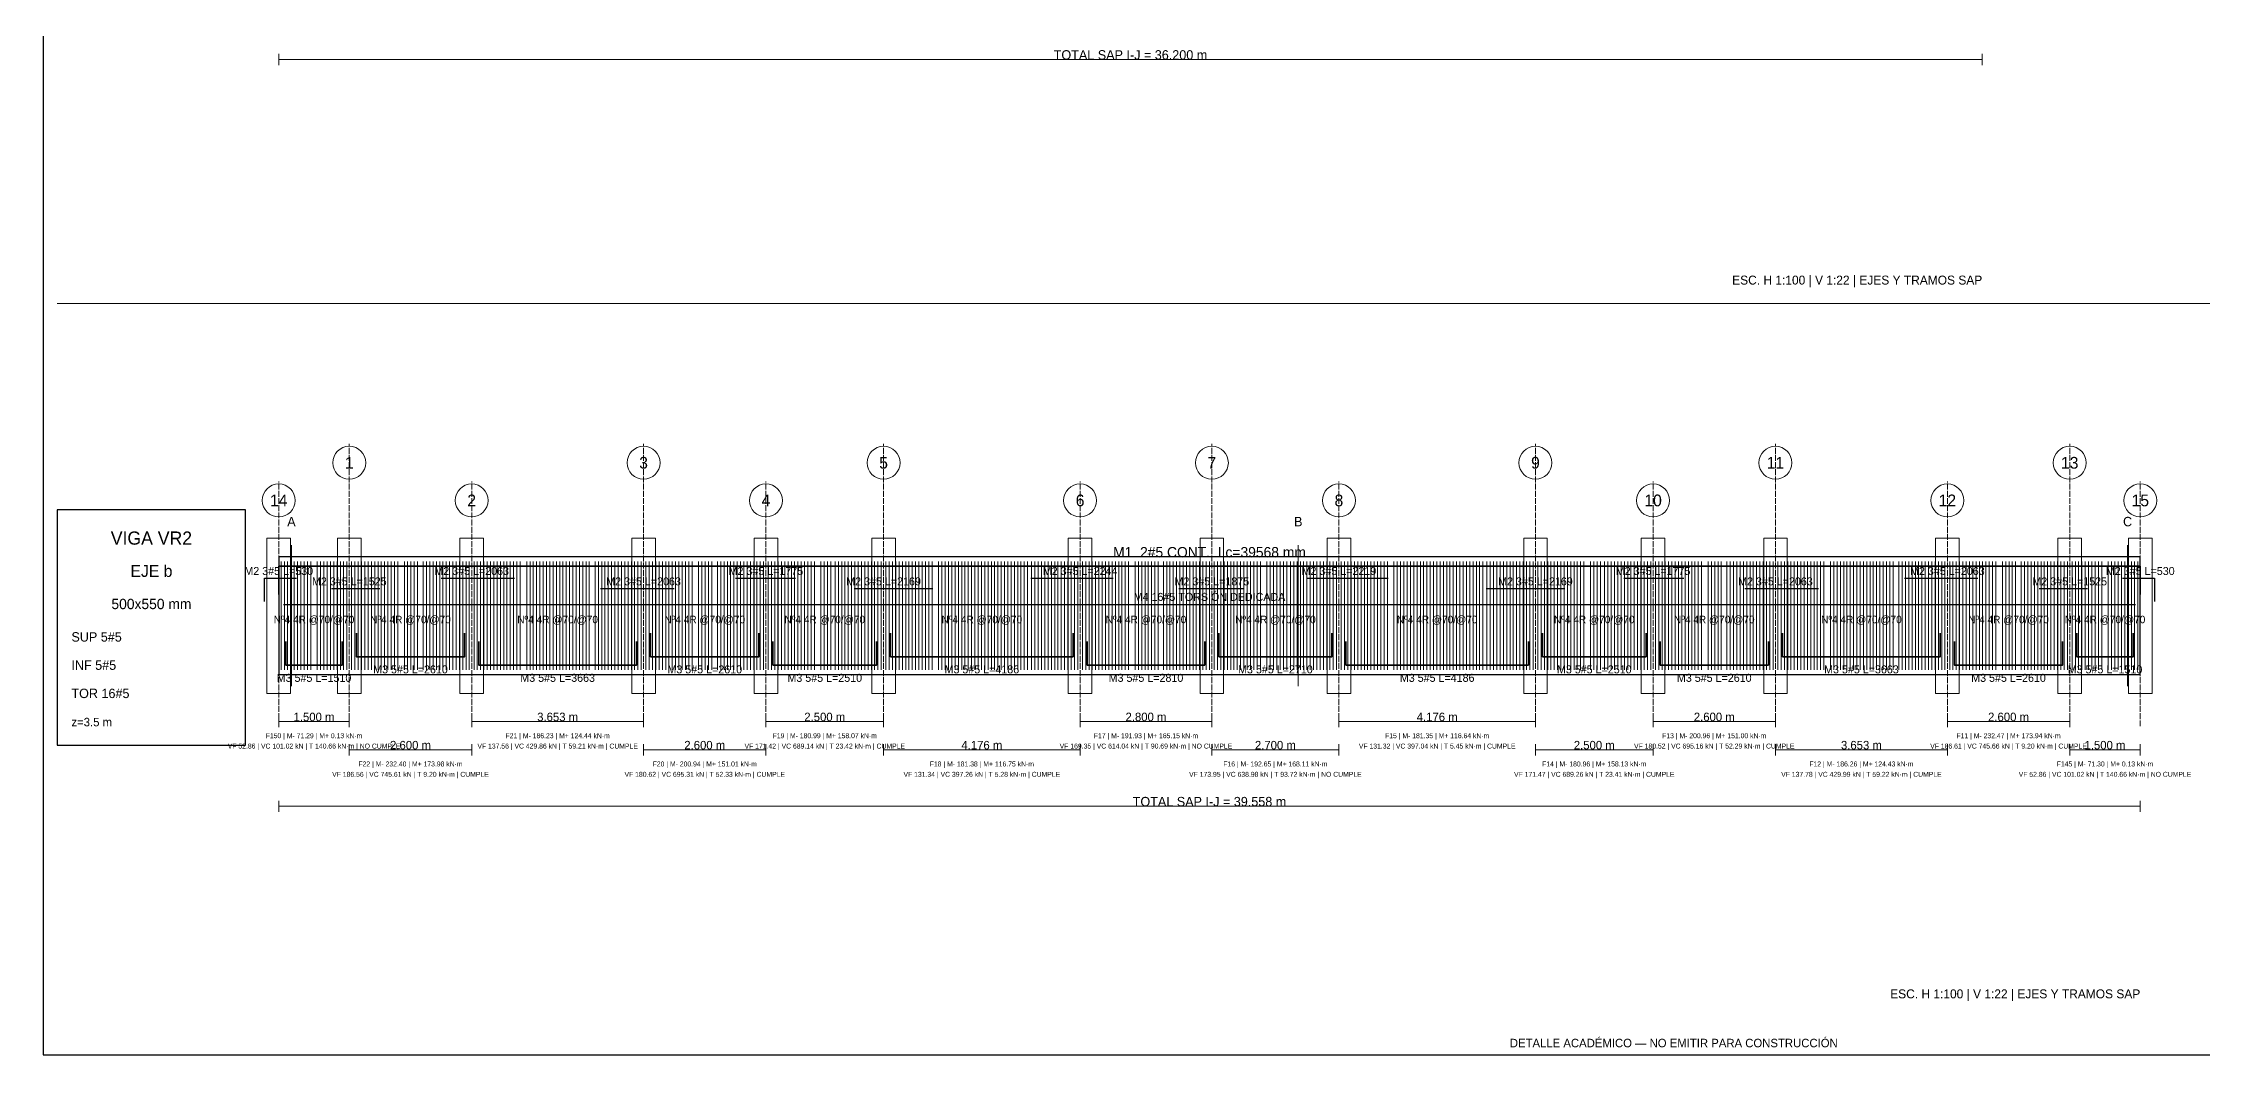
# Paper-space layout 'RIGIDEZ_01' of a CAD drawing. Header units: millimetres. Extents: x 7 to 700, y 7 to 493.
# Drawn here: x 7 to 465.9, y 7 to 222 of the extents above; entities that cross this region are included whole.
import ezdxf
from ezdxf.enums import TextEntityAlignment as Align

# ---------------------------------------------------------------- set-up
doc = ezdxf.new("R2010")
doc.units = ezdxf.units.MM
doc.linetypes.add('DASHED', pattern=[1.524, 1.27, -0.254])
for name, color, linetype in [('ACERO_INF', 1, 'Continuous'), ('ACERO_SUP_APOYO', 5, 'Continuous'), ('ACERO_SUP_CONT', 4, 'Continuous'), ('ACERO_TORSION', 30, 'Continuous'), ('APOYOS', 9, 'Continuous'), ('CONTORNO', 7, 'Continuous'), ('CORTE', 6, 'Continuous'), ('COTAS', 3, 'Continuous'), ('EJES', 1, 'Continuous'), ('ESTRIBOS', 8, 'Continuous'), ('MARCO', 7, 'Continuous'), ('TEXTO', 7, 'Continuous')]:
    doc.layers.add(name, color=color, linetype=linetype)

psp = doc.layouts.new('RIGIDEZ_01')

# ---------------------------------------------------------------- linework, layer by layer
at = {"layer": 'ACERO_INF', "color": 1, "lineweight": 35}
for points in [[(73.55, 96.6), (73.55, 91.6), (96.55, 91.6), (96.55, 96.6)], [(136.08, 96.6), (136.08, 91.6), (159.08, 91.6), (159.08, 96.6)], [(187.08, 96.6), (187.08, 91.6), (225.84, 91.6), (225.84, 96.6)], [(256.84, 96.6), (256.84, 91.6), (280.84, 91.6), (280.84, 96.6)], [(325.6, 96.6), (325.6, 91.6), (347.6, 91.6), (347.6, 96.6)], [(376.6, 96.6), (376.6, 91.6), (410.13, 91.6), (410.13, 96.6)], [(439.13, 96.6), (439.13, 91.6), (451.13, 91.6), (451.13, 96.6)], [(58.55, 94.8), (58.55, 89.8), (70.55, 89.8), (70.55, 94.8)], [(99.55, 94.8), (99.55, 89.8), (133.08, 89.8), (133.08, 94.8)], [(162.08, 94.8), (162.08, 89.8), (184.08, 89.8), (184.08, 94.8)], [(228.84, 94.8), (228.84, 89.8), (253.84, 89.8), (253.84, 94.8)], [(283.84, 94.8), (283.84, 89.8), (322.6, 89.8), (322.6, 94.8)], [(350.6, 94.8), (350.6, 89.8), (373.6, 89.8), (373.6, 94.8)], [(413.13, 94.8), (413.13, 89.8), (436.13, 89.8), (436.13, 94.8)]]:
    psp.add_lwpolyline(points, dxfattribs=at)
at = {"layer": 'ACERO_SUP_APOYO', "color": 5, "lineweight": 30}
for points in [[(54, 103.3), (54, 108.3), (60.8, 108.3)], [(68.3, 106.1), (78.55, 106.1)], [(91.55, 108.3), (107.18, 108.3)], [(125.45, 106.1), (141.08, 106.1)], [(154.08, 108.3), (166.83, 108.3)], [(179.33, 106.1), (196.02, 106.1)], [(216.9, 108.3), (234.34, 108.3)], [(248.34, 106.1), (262.09, 106.1)], [(275.59, 108.3), (292.78, 108.3)], [(313.66, 106.1), (330.35, 106.1)], [(342.85, 108.3), (355.6, 108.3)], [(368.6, 106.1), (384.24, 106.1)], [(402.5, 108.3), (418.13, 108.3)], [(431.13, 106.1), (441.38, 106.1)], [(448.88, 108.3), (455.68, 108.3), (455.68, 103.3)]]:
    psp.add_lwpolyline(points, dxfattribs=at)
at = {"layer": 'ACERO_SUP_CONT', "color": 4, "lineweight": 35}
psp.add_lwpolyline([(57.05, 104.8), (57.05, 110.8), (452.63, 110.8), (452.63, 104.8)], dxfattribs=at)
at = {"layer": 'ACERO_TORSION', "color": 30, "lineweight": 30}
psp.add_lwpolyline([(58.05, 102.7), (451.63, 102.7)], dxfattribs=at)
at = {"layer": 'APOYOS', "color": 9, "lineweight": 15}
for points in [[(54.55, 83.8), (59.55, 83.8), (59.55, 116.8), (54.55, 116.8)], [(69.55, 83.8), (74.55, 83.8), (74.55, 116.8), (69.55, 116.8)], [(95.55, 83.8), (100.55, 83.8), (100.55, 116.8), (95.55, 116.8)], [(132.08, 83.8), (137.08, 83.8), (137.08, 116.8), (132.08, 116.8)], [(158.08, 83.8), (163.08, 83.8), (163.08, 116.8), (158.08, 116.8)], [(183.08, 83.8), (188.08, 83.8), (188.08, 116.8), (183.08, 116.8)], [(224.84, 83.8), (229.84, 83.8), (229.84, 116.8), (224.84, 116.8)], [(252.84, 83.8), (257.84, 83.8), (257.84, 116.8), (252.84, 116.8)], [(279.84, 83.8), (284.84, 83.8), (284.84, 116.8), (279.84, 116.8)], [(321.6, 83.8), (326.6, 83.8), (326.6, 116.8), (321.6, 116.8)], [(346.6, 83.8), (351.6, 83.8), (351.6, 116.8), (346.6, 116.8)], [(372.6, 83.8), (377.6, 83.8), (377.6, 116.8), (372.6, 116.8)], [(409.13, 83.8), (414.13, 83.8), (414.13, 116.8), (409.13, 116.8)], [(435.13, 83.8), (440.13, 83.8), (440.13, 116.8), (435.13, 116.8)], [(450.13, 83.8), (455.13, 83.8), (455.13, 116.8), (450.13, 116.8)]]:
    psp.add_lwpolyline(points, close=True, dxfattribs=at)
at = {"layer": 'CONTORNO', "color": 7, "lineweight": 25}
psp.add_lwpolyline([(57.05, 87.8), (452.63, 87.8), (452.63, 112.8), (57.05, 112.8)], close=True, dxfattribs=at)
at = {"layer": 'CORTE', "color": 6, "lineweight": 13}
for p, q in [((59.75, 85.3), (59.75, 115.3)), ((273.7, 85.3), (273.7, 115.3)), ((449.93, 85.3), (449.93, 115.3))]:
    psp.add_line(p, q, dxfattribs=at)
at = {"layer": 'COTAS', "color": 3, "lineweight": 13}
for p, q in [((57.05, 217.27), (57.05, 219.67)), ((57.05, 218.47), (419.05, 218.47)), ((419.05, 217.27), (419.05, 219.67)), ((57.05, 76.6), (57.05, 79)), ((72.05, 76.6), (72.05, 79)), ((98.05, 76.6), (98.05, 79)), ((134.58, 76.6), (134.58, 79)), ((160.58, 76.6), (160.58, 79)), ((185.58, 76.6), (185.58, 79)), ((227.34, 76.6), (227.34, 79)), ((255.34, 76.6), (255.34, 79)), ((282.34, 76.6), (282.34, 79)), ((324.1, 76.6), (324.1, 79)), ((349.1, 76.6), (349.1, 79)), ((375.1, 76.6), (375.1, 79)), ((411.63, 76.6), (411.63, 79)), ((437.63, 76.6), (437.63, 79)), ((57.05, 77.8), (72.05, 77.8)), ((98.05, 77.8), (134.58, 77.8)), ((160.58, 77.8), (185.58, 77.8)), ((227.34, 77.8), (255.34, 77.8)), ((282.34, 77.8), (324.1, 77.8)), ((349.1, 77.8), (375.1, 77.8)), ((411.63, 77.8), (437.63, 77.8)), ((72.05, 70.6), (72.05, 73)), ((72.05, 71.8), (98.05, 71.8)), ((98.05, 70.6), (98.05, 73)), ((134.58, 70.6), (134.58, 73)), ((134.58, 71.8), (160.58, 71.8)), ((160.58, 70.6), (160.58, 73)), ((185.58, 70.6), (185.58, 73)), ((185.58, 71.8), (227.34, 71.8)), ((227.34, 70.6), (227.34, 73)), ((255.34, 70.6), (255.34, 73)), ((255.34, 71.8), (282.34, 71.8)), ((282.34, 70.6), (282.34, 73)), ((324.1, 70.6), (324.1, 73)), ((324.1, 71.8), (349.1, 71.8)), ((349.1, 70.6), (349.1, 73)), ((375.1, 70.6), (375.1, 73)), ((375.1, 71.8), (411.63, 71.8)), ((411.63, 70.6), (411.63, 73)), ((437.63, 70.6), (437.63, 73)), ((437.63, 71.8), (452.63, 71.8)), ((452.63, 70.6), (452.63, 73)), ((57.05, 58.6), (57.05, 61)), ((57.05, 59.8), (452.63, 59.8)), ((452.63, 58.6), (452.63, 61))]:
    psp.add_line(p, q, dxfattribs=at)
at = {"layer": 'EJES', "color": 1, "linetype": 'DASHED', "lineweight": 9}
for p, q in [((72.05, 76.8), (72.05, 136.8)), ((134.58, 76.8), (134.58, 136.8)), ((185.58, 76.8), (185.58, 136.8)), ((255.34, 76.8), (255.34, 136.8)), ((324.1, 76.8), (324.1, 136.8)), ((375.1, 76.8), (375.1, 136.8)), ((437.63, 76.8), (437.63, 136.8)), ((57.05, 76.8), (57.05, 128.8)), ((98.05, 76.8), (98.05, 128.8)), ((160.58, 76.8), (160.58, 128.8)), ((227.34, 76.8), (227.34, 128.8)), ((282.34, 76.8), (282.34, 128.8)), ((349.1, 76.8), (349.1, 128.8)), ((411.63, 76.8), (411.63, 128.8)), ((452.63, 76.8), (452.63, 128.8))]:
    psp.add_line(p, q, dxfattribs=at)
at = {"layer": 'EJES', "color": 1, "lineweight": 18}
for centre in [(72.05, 132.8), (134.58, 132.8), (185.58, 132.8), (255.34, 132.8), (324.1, 132.8), (375.1, 132.8), (437.63, 132.8), (57.05, 124.8), (98.05, 124.8), (160.58, 124.8), (227.34, 124.8), (282.34, 124.8), (349.1, 124.8), (411.63, 124.8), (452.63, 124.8)]:
    psp.add_circle(centre, 3.5, dxfattribs=at)
at = {"layer": 'ESTRIBOS', "color": 8, "lineweight": 9}
for p, q in [((57.55, 88.8), (57.55, 111.8)), ((58.25, 88.8), (58.25, 111.8)), ((58.95, 88.8), (58.95, 111.8)), ((59.65, 88.8), (59.65, 111.8)), ((60.35, 88.8), (60.35, 111.8)), ((61.05, 88.8), (61.05, 111.8)), ((61.75, 88.8), (61.75, 111.8)), ((62.45, 88.8), (62.45, 111.8)), ((63.15, 88.8), (63.15, 111.8)), ((63.85, 88.8), (63.85, 111.8)), ((65.25, 88.8), (65.25, 111.8)), ((65.95, 88.8), (65.95, 111.8)), ((66.65, 88.8), (66.65, 111.8)), ((67.35, 88.8), (67.35, 111.8)), ((68.05, 88.8), (68.05, 111.8)), ((68.75, 88.8), (68.75, 111.8)), ((69.45, 88.8), (69.45, 111.8)), ((70.15, 88.8), (70.15, 111.8)), ((70.85, 88.8), (70.85, 111.8)), ((71.55, 88.8), (71.55, 111.8)), ((72.55, 88.8), (72.55, 111.8)), ((73.25, 88.8), (73.25, 111.8)), ((73.95, 88.8), (73.95, 111.8)), ((74.65, 88.8), (74.65, 111.8)), ((75.35, 88.8), (75.35, 111.8)), ((76.05, 88.8), (76.05, 111.8)), ((76.75, 88.8), (76.75, 111.8)), ((77.45, 88.8), (77.45, 111.8)), ((78.15, 88.8), (78.15, 111.8)), ((78.85, 88.8), (78.85, 111.8)), ((79.55, 88.8), (79.55, 111.8)), ((80.25, 88.8), (80.25, 111.8)), ((80.95, 88.8), (80.95, 111.8)), ((81.65, 88.8), (81.65, 111.8)), ((82.35, 88.8), (82.35, 111.8)), ((83.75, 88.8), (83.75, 111.8)), ((84.45, 88.8), (84.45, 111.8)), ((85.15, 88.8), (85.15, 111.8)), ((85.85, 88.8), (85.85, 111.8)), ((86.55, 88.8), (86.55, 111.8)), ((87.75, 88.8), (87.75, 111.8)), ((88.45, 88.8), (88.45, 111.8)), ((89.15, 88.8), (89.15, 111.8)), ((89.85, 88.8), (89.85, 111.8)), ((90.55, 88.8), (90.55, 111.8)), ((91.25, 88.8), (91.25, 111.8)), ((91.95, 88.8), (91.95, 111.8)), ((92.65, 88.8), (92.65, 111.8)), ((93.35, 88.8), (93.35, 111.8)), ((94.05, 88.8), (94.05, 111.8)), ((94.75, 88.8), (94.75, 111.8)), ((95.45, 88.8), (95.45, 111.8)), ((96.15, 88.8), (96.15, 111.8)), ((96.85, 88.8), (96.85, 111.8)), ((97.55, 88.8), (97.55, 111.8)), ((98.55, 88.8), (98.55, 111.8)), ((99.25, 88.8), (99.25, 111.8)), ((99.95, 88.8), (99.95, 111.8)), ((100.65, 88.8), (100.65, 111.8)), ((101.35, 88.8), (101.35, 111.8)), ((102.05, 88.8), (102.05, 111.8)), ((102.75, 88.8), (102.75, 111.8)), ((103.45, 88.8), (103.45, 111.8)), ((104.15, 88.8), (104.15, 111.8)), ((104.85, 88.8), (104.85, 111.8)), ((105.55, 88.8), (105.55, 111.8)), ((106.25, 88.8), (106.25, 111.8)), ((106.95, 88.8), (106.95, 111.8)), ((107.65, 88.8), (107.65, 111.8)), ((108.35, 88.8), (108.35, 111.8)), ((109.75, 88.8), (109.75, 111.8)), ((110.45, 88.8), (110.45, 111.8)), ((111.15, 88.8), (111.15, 111.8)), ((111.85, 88.8), (111.85, 111.8)), ((112.55, 88.8), (112.55, 111.8)), ((113.25, 88.8), (113.25, 111.8)), ((113.95, 88.8), (113.95, 111.8)), ((114.65, 88.8), (114.65, 111.8)), ((115.35, 88.8), (115.35, 111.8)), ((116.05, 88.8), (116.05, 111.8)), ((116.75, 88.8), (116.75, 111.8)), ((117.45, 88.8), (117.45, 111.8)), ((118.15, 88.8), (118.15, 111.8)), ((118.85, 88.8), (118.85, 111.8)), ((119.55, 88.8), (119.55, 111.8)), ((120.25, 88.8), (120.25, 111.8)), ((120.95, 88.8), (120.95, 111.8)), ((121.65, 88.8), (121.65, 111.8)), ((122.35, 88.8), (122.35, 111.8)), ((123.05, 88.8), (123.05, 111.8)), ((124.28, 88.8), (124.28, 111.8)), ((124.98, 88.8), (124.98, 111.8)), ((125.68, 88.8), (125.68, 111.8)), ((126.38, 88.8), (126.38, 111.8)), ((127.08, 88.8), (127.08, 111.8)), ((127.78, 88.8), (127.78, 111.8)), ((128.48, 88.8), (128.48, 111.8)), ((129.18, 88.8), (129.18, 111.8)), ((129.88, 88.8), (129.88, 111.8)), ((130.58, 88.8), (130.58, 111.8)), ((131.28, 88.8), (131.28, 111.8)), ((131.98, 88.8), (131.98, 111.8)), ((132.68, 88.8), (132.68, 111.8)), ((133.38, 88.8), (133.38, 111.8)), ((134.08, 88.8), (134.08, 111.8)), ((135.08, 88.8), (135.08, 111.8)), ((135.78, 88.8), (135.78, 111.8)), ((136.48, 88.8), (136.48, 111.8)), ((137.18, 88.8), (137.18, 111.8)), ((137.88, 88.8), (137.88, 111.8)), ((138.58, 88.8), (138.58, 111.8)), ((139.28, 88.8), (139.28, 111.8)), ((139.98, 88.8), (139.98, 111.8)), ((140.68, 88.8), (140.68, 111.8)), ((141.38, 88.8), (141.38, 111.8)), ((142.08, 88.8), (142.08, 111.8)), ((142.78, 88.8), (142.78, 111.8)), ((143.48, 88.8), (143.48, 111.8)), ((144.18, 88.8), (144.18, 111.8)), ((144.88, 88.8), (144.88, 111.8)), ((146.28, 88.8), (146.28, 111.8)), ((146.98, 88.8), (146.98, 111.8)), ((147.68, 88.8), (147.68, 111.8)), ((148.38, 88.8), (148.38, 111.8)), ((149.08, 88.8), (149.08, 111.8)), ((150.28, 88.8), (150.28, 111.8)), ((150.98, 88.8), (150.98, 111.8)), ((151.68, 88.8), (151.68, 111.8)), ((152.38, 88.8), (152.38, 111.8)), ((153.08, 88.8), (153.08, 111.8)), ((153.78, 88.8), (153.78, 111.8)), ((154.48, 88.8), (154.48, 111.8)), ((155.18, 88.8), (155.18, 111.8)), ((155.88, 88.8), (155.88, 111.8)), ((156.58, 88.8), (156.58, 111.8)), ((157.28, 88.8), (157.28, 111.8)), ((157.98, 88.8), (157.98, 111.8)), ((158.68, 88.8), (158.68, 111.8)), ((159.38, 88.8), (159.38, 111.8)), ((160.08, 88.8), (160.08, 111.8)), ((161.08, 88.8), (161.08, 111.8)), ((161.78, 88.8), (161.78, 111.8)), ((162.48, 88.8), (162.48, 111.8)), ((163.18, 88.8), (163.18, 111.8)), ((163.88, 88.8), (163.88, 111.8)), ((164.58, 88.8), (164.58, 111.8)), ((165.28, 88.8), (165.28, 111.8)), ((165.98, 88.8), (165.98, 111.8)), ((166.68, 88.8), (166.68, 111.8)), ((167.38, 88.8), (167.38, 111.8)), ((168.08, 88.8), (168.08, 111.8)), ((168.78, 88.8), (168.78, 111.8)), ((169.48, 88.8), (169.48, 111.8)), ((170.18, 88.8), (170.18, 111.8)), ((170.88, 88.8), (170.88, 111.8)), ((172.28, 88.8), (172.28, 111.8)), ((172.98, 88.8), (172.98, 111.8)), ((173.68, 88.8), (173.68, 111.8)), ((174.38, 88.8), (174.38, 111.8)), ((175.28, 88.8), (175.28, 111.8)), ((175.98, 88.8), (175.98, 111.8)), ((176.68, 88.8), (176.68, 111.8)), ((177.38, 88.8), (177.38, 111.8)), ((178.08, 88.8), (178.08, 111.8)), ((178.78, 88.8), (178.78, 111.8)), ((179.48, 88.8), (179.48, 111.8)), ((180.18, 88.8), (180.18, 111.8)), ((180.88, 88.8), (180.88, 111.8)), ((181.58, 88.8), (181.58, 111.8)), ((182.28, 88.8), (182.28, 111.8)), ((182.98, 88.8), (182.98, 111.8)), ((183.68, 88.8), (183.68, 111.8)), ((184.38, 88.8), (184.38, 111.8)), ((185.08, 88.8), (185.08, 111.8)), ((186.08, 88.8), (186.08, 111.8)), ((186.78, 88.8), (186.78, 111.8)), ((187.48, 88.8), (187.48, 111.8)), ((188.18, 88.8), (188.18, 111.8)), ((188.88, 88.8), (188.88, 111.8)), ((189.58, 88.8), (189.58, 111.8)), ((190.28, 88.8), (190.28, 111.8)), ((190.98, 88.8), (190.98, 111.8)), ((191.68, 88.8), (191.68, 111.8)), ((192.38, 88.8), (192.38, 111.8)), ((193.08, 88.8), (193.08, 111.8)), ((193.78, 88.8), (193.78, 111.8)), ((194.48, 88.8), (194.48, 111.8)), ((195.18, 88.8), (195.18, 111.8)), ((195.88, 88.8), (195.88, 111.8)), ((197.28, 88.8), (197.28, 111.8)), ((197.98, 88.8), (197.98, 111.8)), ((198.68, 88.8), (198.68, 111.8)), ((199.38, 88.8), (199.38, 111.8)), ((200.08, 88.8), (200.08, 111.8)), ((200.78, 88.8), (200.78, 111.8)), ((201.48, 88.8), (201.48, 111.8)), ((202.18, 88.8), (202.18, 111.8)), ((202.88, 88.8), (202.88, 111.8)), ((203.58, 88.8), (203.58, 111.8)), ((204.28, 88.8), (204.28, 111.8)), ((204.98, 88.8), (204.98, 111.8)), ((205.68, 88.8), (205.68, 111.8)), ((206.38, 88.8), (206.38, 111.8)), ((207.08, 88.8), (207.08, 111.8)), ((207.78, 88.8), (207.78, 111.8)), ((208.48, 88.8), (208.48, 111.8)), ((209.18, 88.8), (209.18, 111.8)), ((209.88, 88.8), (209.88, 111.8)), ((210.58, 88.8), (210.58, 111.8)), ((211.28, 88.8), (211.28, 111.8)), ((211.98, 88.8), (211.98, 111.8)), ((212.68, 88.8), (212.68, 111.8)), ((213.38, 88.8), (213.38, 111.8)), ((214.08, 88.8), (214.08, 111.8)), ((214.78, 88.8), (214.78, 111.8)), ((215.48, 88.8), (215.48, 111.8)), ((216.18, 88.8), (216.18, 111.8)), ((217.04, 88.8), (217.04, 111.8)), ((217.74, 88.8), (217.74, 111.8)), ((218.44, 88.8), (218.44, 111.8)), ((219.14, 88.8), (219.14, 111.8)), ((219.84, 88.8), (219.84, 111.8)), ((220.54, 88.8), (220.54, 111.8)), ((221.24, 88.8), (221.24, 111.8)), ((221.94, 88.8), (221.94, 111.8)), ((222.64, 88.8), (222.64, 111.8)), ((223.34, 88.8), (223.34, 111.8)), ((224.04, 88.8), (224.04, 111.8)), ((224.74, 88.8), (224.74, 111.8)), ((225.44, 88.8), (225.44, 111.8)), ((226.14, 88.8), (226.14, 111.8)), ((226.84, 88.8), (226.84, 111.8)), ((227.84, 88.8), (227.84, 111.8)), ((228.54, 88.8), (228.54, 111.8)), ((229.24, 88.8), (229.24, 111.8)), ((229.94, 88.8), (229.94, 111.8)), ((230.64, 88.8), (230.64, 111.8)), ((231.34, 88.8), (231.34, 111.8)), ((232.04, 88.8), (232.04, 111.8)), ((232.74, 88.8), (232.74, 111.8)), ((233.44, 88.8), (233.44, 111.8)), ((234.14, 88.8), (234.14, 111.8)), ((234.84, 88.8), (234.84, 111.8)), ((235.54, 88.8), (235.54, 111.8)), ((236.24, 88.8), (236.24, 111.8)), ((236.94, 88.8), (236.94, 111.8)), ((237.64, 88.8), (237.64, 111.8)), ((239.04, 88.8), (239.04, 111.8)), ((239.74, 88.8), (239.74, 111.8)), ((240.44, 88.8), (240.44, 111.8)), ((241.14, 88.8), (241.14, 111.8)), ((241.84, 88.8), (241.84, 111.8)), ((242.54, 88.8), (242.54, 111.8)), ((243.24, 88.8), (243.24, 111.8)), ((243.94, 88.8), (243.94, 111.8)), ((245.04, 88.8), (245.04, 111.8)), ((245.74, 88.8), (245.74, 111.8)), ((246.44, 88.8), (246.44, 111.8)), ((247.14, 88.8), (247.14, 111.8)), ((247.84, 88.8), (247.84, 111.8)), ((248.54, 88.8), (248.54, 111.8)), ((249.24, 88.8), (249.24, 111.8)), ((249.94, 88.8), (249.94, 111.8)), ((250.64, 88.8), (250.64, 111.8)), ((251.34, 88.8), (251.34, 111.8)), ((252.04, 88.8), (252.04, 111.8)), ((252.74, 88.8), (252.74, 111.8)), ((253.44, 88.8), (253.44, 111.8)), ((254.14, 88.8), (254.14, 111.8)), ((254.84, 88.8), (254.84, 111.8)), ((255.84, 88.8), (255.84, 111.8)), ((256.54, 88.8), (256.54, 111.8)), ((257.24, 88.8), (257.24, 111.8)), ((257.94, 88.8), (257.94, 111.8)), ((258.64, 88.8), (258.64, 111.8)), ((259.34, 88.8), (259.34, 111.8)), ((260.04, 88.8), (260.04, 111.8)), ((260.74, 88.8), (260.74, 111.8)), ((261.44, 88.8), (261.44, 111.8)), ((262.14, 88.8), (262.14, 111.8)), ((262.84, 88.8), (262.84, 111.8)), ((263.54, 88.8), (263.54, 111.8)), ((264.24, 88.8), (264.24, 111.8)), ((264.94, 88.8), (264.94, 111.8)), ((265.64, 88.8), (265.64, 111.8)), ((267.04, 88.8), (267.04, 111.8)), ((267.74, 88.8), (267.74, 111.8)), ((268.44, 88.8), (268.44, 111.8)), ((269.14, 88.8), (269.14, 111.8)), ((269.84, 88.8), (269.84, 111.8)), ((270.54, 88.8), (270.54, 111.8)), ((271.24, 88.8), (271.24, 111.8)), ((272.04, 88.8), (272.04, 111.8)), ((272.74, 88.8), (272.74, 111.8)), ((273.44, 88.8), (273.44, 111.8)), ((274.14, 88.8), (274.14, 111.8)), ((274.84, 88.8), (274.84, 111.8)), ((275.54, 88.8), (275.54, 111.8)), ((276.24, 88.8), (276.24, 111.8)), ((276.94, 88.8), (276.94, 111.8)), ((277.64, 88.8), (277.64, 111.8)), ((278.34, 88.8), (278.34, 111.8)), ((279.04, 88.8), (279.04, 111.8)), ((279.74, 88.8), (279.74, 111.8)), ((280.44, 88.8), (280.44, 111.8)), ((281.14, 88.8), (281.14, 111.8)), ((281.84, 88.8), (281.84, 111.8)), ((282.84, 88.8), (282.84, 111.8)), ((283.54, 88.8), (283.54, 111.8)), ((284.24, 88.8), (284.24, 111.8)), ((284.94, 88.8), (284.94, 111.8)), ((285.64, 88.8), (285.64, 111.8)), ((286.34, 88.8), (286.34, 111.8)), ((287.04, 88.8), (287.04, 111.8)), ((287.74, 88.8), (287.74, 111.8)), ((288.44, 88.8), (288.44, 111.8)), ((289.14, 88.8), (289.14, 111.8)), ((289.84, 88.8), (289.84, 111.8)), ((290.54, 88.8), (290.54, 111.8)), ((291.24, 88.8), (291.24, 111.8)), ((291.94, 88.8), (291.94, 111.8)), ((292.64, 88.8), (292.64, 111.8)), ((294.04, 88.8), (294.04, 111.8)), ((294.74, 88.8), (294.74, 111.8)), ((295.44, 88.8), (295.44, 111.8)), ((296.14, 88.8), (296.14, 111.8)), ((296.84, 88.8), (296.84, 111.8)), ((297.54, 88.8), (297.54, 111.8)), ((298.24, 88.8), (298.24, 111.8)), ((298.94, 88.8), (298.94, 111.8)), ((299.64, 88.8), (299.64, 111.8)), ((300.34, 88.8), (300.34, 111.8)), ((301.04, 88.8), (301.04, 111.8)), ((301.74, 88.8), (301.74, 111.8)), ((302.44, 88.8), (302.44, 111.8)), ((303.14, 88.8), (303.14, 111.8)), ((303.84, 88.8), (303.84, 111.8)), ((304.54, 88.8), (304.54, 111.8)), ((305.24, 88.8), (305.24, 111.8)), ((305.94, 88.8), (305.94, 111.8)), ((306.64, 88.8), (306.64, 111.8)), ((307.34, 88.8), (307.34, 111.8)), ((308.04, 88.8), (308.04, 111.8)), ((308.74, 88.8), (308.74, 111.8)), ((309.44, 88.8), (309.44, 111.8)), ((310.14, 88.8), (310.14, 111.8)), ((310.84, 88.8), (310.84, 111.8)), ((311.54, 88.8), (311.54, 111.8)), ((312.24, 88.8), (312.24, 111.8)), ((312.94, 88.8), (312.94, 111.8)), ((313.8, 88.8), (313.8, 111.8)), ((314.5, 88.8), (314.5, 111.8)), ((315.2, 88.8), (315.2, 111.8)), ((315.9, 88.8), (315.9, 111.8)), ((316.6, 88.8), (316.6, 111.8)), ((317.3, 88.8), (317.3, 111.8)), ((318, 88.8), (318, 111.8)), ((318.7, 88.8), (318.7, 111.8)), ((319.4, 88.8), (319.4, 111.8)), ((320.1, 88.8), (320.1, 111.8)), ((320.8, 88.8), (320.8, 111.8)), ((321.5, 88.8), (321.5, 111.8)), ((322.2, 88.8), (322.2, 111.8)), ((322.9, 88.8), (322.9, 111.8)), ((323.6, 88.8), (323.6, 111.8)), ((324.6, 88.8), (324.6, 111.8)), ((325.3, 88.8), (325.3, 111.8)), ((326, 88.8), (326, 111.8)), ((326.7, 88.8), (326.7, 111.8)), ((327.4, 88.8), (327.4, 111.8)), ((328.1, 88.8), (328.1, 111.8)), ((328.8, 88.8), (328.8, 111.8)), ((329.5, 88.8), (329.5, 111.8)), ((330.2, 88.8), (330.2, 111.8)), ((330.9, 88.8), (330.9, 111.8)), ((331.6, 88.8), (331.6, 111.8)), ((332.3, 88.8), (332.3, 111.8)), ((333, 88.8), (333, 111.8)), ((333.7, 88.8), (333.7, 111.8)), ((334.4, 88.8), (334.4, 111.8)), ((335.8, 88.8), (335.8, 111.8)), ((336.5, 88.8), (336.5, 111.8)), ((337.2, 88.8), (337.2, 111.8)), ((337.9, 88.8), (337.9, 111.8)), ((338.8, 88.8), (338.8, 111.8)), ((339.5, 88.8), (339.5, 111.8)), ((340.2, 88.8), (340.2, 111.8)), ((340.9, 88.8), (340.9, 111.8)), ((341.6, 88.8), (341.6, 111.8)), ((342.3, 88.8), (342.3, 111.8)), ((343, 88.8), (343, 111.8)), ((343.7, 88.8), (343.7, 111.8)), ((344.4, 88.8), (344.4, 111.8)), ((345.1, 88.8), (345.1, 111.8)), ((345.8, 88.8), (345.8, 111.8)), ((346.5, 88.8), (346.5, 111.8)), ((347.2, 88.8), (347.2, 111.8)), ((347.9, 88.8), (347.9, 111.8)), ((348.6, 88.8), (348.6, 111.8)), ((349.6, 88.8), (349.6, 111.8)), ((350.3, 88.8), (350.3, 111.8)), ((351, 88.8), (351, 111.8)), ((351.7, 88.8), (351.7, 111.8)), ((352.4, 88.8), (352.4, 111.8)), ((353.1, 88.8), (353.1, 111.8)), ((353.8, 88.8), (353.8, 111.8)), ((354.5, 88.8), (354.5, 111.8)), ((355.2, 88.8), (355.2, 111.8)), ((355.9, 88.8), (355.9, 111.8)), ((356.6, 88.8), (356.6, 111.8)), ((357.3, 88.8), (357.3, 111.8)), ((358, 88.8), (358, 111.8)), ((358.7, 88.8), (358.7, 111.8)), ((359.4, 88.8), (359.4, 111.8)), ((360.8, 88.8), (360.8, 111.8)), ((361.5, 88.8), (361.5, 111.8)), ((362.2, 88.8), (362.2, 111.8)), ((362.9, 88.8), (362.9, 111.8)), ((363.6, 88.8), (363.6, 111.8)), ((364.8, 88.8), (364.8, 111.8)), ((365.5, 88.8), (365.5, 111.8)), ((366.2, 88.8), (366.2, 111.8)), ((366.9, 88.8), (366.9, 111.8)), ((367.6, 88.8), (367.6, 111.8)), ((368.3, 88.8), (368.3, 111.8)), ((369, 88.8), (369, 111.8)), ((369.7, 88.8), (369.7, 111.8)), ((370.4, 88.8), (370.4, 111.8)), ((371.1, 88.8), (371.1, 111.8)), ((371.8, 88.8), (371.8, 111.8)), ((372.5, 88.8), (372.5, 111.8)), ((373.2, 88.8), (373.2, 111.8)), ((373.9, 88.8), (373.9, 111.8)), ((374.6, 88.8), (374.6, 111.8)), ((375.6, 88.8), (375.6, 111.8)), ((376.3, 88.8), (376.3, 111.8)), ((377, 88.8), (377, 111.8)), ((377.7, 88.8), (377.7, 111.8)), ((378.4, 88.8), (378.4, 111.8)), ((379.1, 88.8), (379.1, 111.8)), ((379.8, 88.8), (379.8, 111.8)), ((380.5, 88.8), (380.5, 111.8)), ((381.2, 88.8), (381.2, 111.8)), ((381.9, 88.8), (381.9, 111.8)), ((382.6, 88.8), (382.6, 111.8)), ((383.3, 88.8), (383.3, 111.8)), ((384, 88.8), (384, 111.8)), ((384.7, 88.8), (384.7, 111.8)), ((385.4, 88.8), (385.4, 111.8)), ((386.8, 88.8), (386.8, 111.8)), ((387.5, 88.8), (387.5, 111.8)), ((388.2, 88.8), (388.2, 111.8)), ((388.9, 88.8), (388.9, 111.8)), ((389.6, 88.8), (389.6, 111.8)), ((390.3, 88.8), (390.3, 111.8)), ((391, 88.8), (391, 111.8)), ((391.7, 88.8), (391.7, 111.8)), ((392.4, 88.8), (392.4, 111.8)), ((393.1, 88.8), (393.1, 111.8)), ((393.8, 88.8), (393.8, 111.8)), ((394.5, 88.8), (394.5, 111.8)), ((395.2, 88.8), (395.2, 111.8)), ((395.9, 88.8), (395.9, 111.8)), ((396.6, 88.8), (396.6, 111.8)), ((397.3, 88.8), (397.3, 111.8)), ((398, 88.8), (398, 111.8)), ((398.7, 88.8), (398.7, 111.8)), ((399.4, 88.8), (399.4, 111.8)), ((400.1, 88.8), (400.1, 111.8)), ((401.33, 88.8), (401.33, 111.8)), ((402.03, 88.8), (402.03, 111.8)), ((402.73, 88.8), (402.73, 111.8)), ((403.43, 88.8), (403.43, 111.8)), ((404.13, 88.8), (404.13, 111.8)), ((404.83, 88.8), (404.83, 111.8)), ((405.53, 88.8), (405.53, 111.8)), ((406.23, 88.8), (406.23, 111.8)), ((406.93, 88.8), (406.93, 111.8)), ((407.63, 88.8), (407.63, 111.8)), ((408.33, 88.8), (408.33, 111.8)), ((409.03, 88.8), (409.03, 111.8)), ((409.73, 88.8), (409.73, 111.8)), ((410.43, 88.8), (410.43, 111.8)), ((411.13, 88.8), (411.13, 111.8)), ((412.13, 88.8), (412.13, 111.8)), ((412.83, 88.8), (412.83, 111.8)), ((413.53, 88.8), (413.53, 111.8)), ((414.23, 88.8), (414.23, 111.8)), ((414.93, 88.8), (414.93, 111.8)), ((415.63, 88.8), (415.63, 111.8)), ((416.33, 88.8), (416.33, 111.8)), ((417.03, 88.8), (417.03, 111.8)), ((417.73, 88.8), (417.73, 111.8)), ((418.43, 88.8), (418.43, 111.8)), ((419.13, 88.8), (419.13, 111.8)), ((419.83, 88.8), (419.83, 111.8)), ((420.53, 88.8), (420.53, 111.8)), ((421.23, 88.8), (421.23, 111.8)), ((421.93, 88.8), (421.93, 111.8)), ((423.33, 88.8), (423.33, 111.8)), ((424.03, 88.8), (424.03, 111.8)), ((424.73, 88.8), (424.73, 111.8)), ((425.43, 88.8), (425.43, 111.8)), ((426.13, 88.8), (426.13, 111.8)), ((427.33, 88.8), (427.33, 111.8)), ((428.03, 88.8), (428.03, 111.8)), ((428.73, 88.8), (428.73, 111.8)), ((429.43, 88.8), (429.43, 111.8)), ((430.13, 88.8), (430.13, 111.8)), ((430.83, 88.8), (430.83, 111.8)), ((431.53, 88.8), (431.53, 111.8)), ((432.23, 88.8), (432.23, 111.8)), ((432.93, 88.8), (432.93, 111.8)), ((433.63, 88.8), (433.63, 111.8)), ((434.33, 88.8), (434.33, 111.8)), ((435.03, 88.8), (435.03, 111.8)), ((435.73, 88.8), (435.73, 111.8)), ((436.43, 88.8), (436.43, 111.8)), ((437.13, 88.8), (437.13, 111.8)), ((438.13, 88.8), (438.13, 111.8)), ((438.83, 88.8), (438.83, 111.8)), ((439.53, 88.8), (439.53, 111.8)), ((440.23, 88.8), (440.23, 111.8)), ((440.93, 88.8), (440.93, 111.8)), ((441.63, 88.8), (441.63, 111.8)), ((442.33, 88.8), (442.33, 111.8)), ((443.03, 88.8), (443.03, 111.8)), ((443.73, 88.8), (443.73, 111.8)), ((444.43, 88.8), (444.43, 111.8)), ((445.83, 88.8), (445.83, 111.8)), ((446.53, 88.8), (446.53, 111.8)), ((447.23, 88.8), (447.23, 111.8)), ((447.93, 88.8), (447.93, 111.8)), ((448.63, 88.8), (448.63, 111.8)), ((449.33, 88.8), (449.33, 111.8)), ((450.03, 88.8), (450.03, 111.8)), ((450.73, 88.8), (450.73, 111.8)), ((451.43, 88.8), (451.43, 111.8)), ((452.13, 88.8), (452.13, 111.8))]:
    psp.add_line(p, q, dxfattribs=at)
at = {"layer": 'MARCO', "color": 8, "lineweight": 13}
psp.add_line((10, 166.67), (697, 166.67), dxfattribs=at)
at = {"layer": 'MARCO', "color": 7, "lineweight": 30}
psp.add_lwpolyline([(7, 7), (700, 7), (700, 493), (7, 493)], close=True, dxfattribs=at)
at = {"layer": 'MARCO', "color": 7, "lineweight": 25}
psp.add_lwpolyline([(10, 72.8), (50, 72.8), (50, 122.8), (10, 122.8)], close=True, dxfattribs=at)

# ---------------------------------------------------------------- texts
at = {"layer": 'ACERO_INF', "color": 1}
for s, p in [('M3 5#5 L=1510', (64.55, 87.1)), ('M3 5#5 L=2610', (85.05, 88.9)), ('M3 5#5 L=3663', (116.32, 87.1)), ('M3 5#5 L=2610', (147.58, 88.9)), ('M3 5#5 L=2510', (173.08, 87.1)), ('M3 5#5 L=4186', (206.46, 88.9)), ('M3 5#5 L=2810', (241.34, 87.1)), ('M3 5#5 L=2710', (268.84, 88.9)), ('M3 5#5 L=4186', (303.22, 87.1)), ('M3 5#5 L=2510', (336.6, 88.9)), ('M3 5#5 L=2610', (362.1, 87.1)), ('M3 5#5 L=3663', (393.37, 88.9)), ('M3 5#5 L=2610', (424.63, 87.1)), ('M3 5#5 L=1510', (445.13, 88.9))]:
    psp.add_text(s, height=1.7, dxfattribs=at).set_placement(p, align=Align.MIDDLE_CENTER)
at = {"layer": 'ACERO_SUP_APOYO', "color": 5}
for s, p in [('M2 3#5 L=530', (57.05, 109.8)), ('M2 3#5 L=2063', (98.05, 109.8)), ('M2 3#5 L=1775', (160.58, 109.8)), ('M2 3#5 L=2244', (227.34, 109.8)), ('M2 3#5 L=2219', (282.34, 109.8)), ('M2 3#5 L=1775', (349.1, 109.8)), ('M2 3#5 L=2063', (411.63, 109.8)), ('M2 3#5 L=530', (452.63, 109.8)), ('M2 3#5 L=1525', (72.05, 107.6)), ('M2 3#5 L=2063', (134.58, 107.6)), ('M2 3#5 L=2169', (185.58, 107.6)), ('M2 3#5 L=1875', (255.34, 107.6)), ('M2 3#5 L=2169', (324.1, 107.6)), ('M2 3#5 L=2063', (375.1, 107.6)), ('M2 3#5 L=1525', (437.63, 107.6))]:
    psp.add_text(s, height=1.7, dxfattribs=at).set_placement(p, align=Align.MIDDLE_CENTER)
at = {"layer": 'ACERO_SUP_CONT', "color": 4}
psp.add_text('M1  2#5 CONT.  Lc=39568 mm', height=2.2, dxfattribs=at).set_placement((254.84, 113.8), align=Align.MIDDLE_CENTER)
at = {"layer": 'ACERO_TORSION', "color": 30}
psp.add_text('M4 16#5 TORSIÓN DEDICADA', height=1.7, dxfattribs=at).set_placement((254.84, 104.3), align=Align.MIDDLE_CENTER)
at = {"layer": 'CORTE', "color": 6}
for s, p in [('A', (59.75, 120.3)), ('B', (273.7, 120.3)), ('C', (449.93, 120.3))]:
    psp.add_text(s, height=2, dxfattribs=at).set_placement(p, align=Align.MIDDLE_CENTER)
at = {"layer": 'COTAS', "color": 3}
for s, height, p in [('TOTAL SAP I-J = 36.200 m', 2, (238.05, 219.47)), ('1.500 m', 1.8, (64.55, 78.8)), ('3.653 m', 1.8, (116.32, 78.8)), ('2.500 m', 1.8, (173.08, 78.8)), ('2.800 m', 1.8, (241.34, 78.8)), ('4.176 m', 1.8, (303.22, 78.8)), ('2.600 m', 1.8, (362.1, 78.8)), ('2.600 m', 1.8, (424.63, 78.8)), ('2.600 m', 1.8, (85.05, 72.8)), ('2.600 m', 1.8, (147.58, 72.8)), ('4.176 m', 1.8, (206.46, 72.8)), ('2.700 m', 1.8, (268.84, 72.8)), ('2.500 m', 1.8, (336.6, 72.8)), ('3.653 m', 1.8, (393.37, 72.8)), ('1.500 m', 1.8, (445.13, 72.8)), ('TOTAL SAP I-J = 39.558 m', 2, (254.84, 60.8))]:
    psp.add_text(s, height=height, dxfattribs=at).set_placement(p, align=Align.MIDDLE_CENTER)
at = {"layer": 'EJES', "color": 1}
for s, p in [('1', (72.05, 132.8)), ('3', (134.58, 132.8)), ('5', (185.58, 132.8)), ('7', (255.34, 132.8)), ('9', (324.1, 132.8)), ('11', (375.1, 132.8)), ('13', (437.63, 132.8)), ('14', (57.05, 124.8)), ('2', (98.05, 124.8)), ('4', (160.58, 124.8)), ('6', (227.34, 124.8)), ('8', (282.34, 124.8)), ('10', (349.1, 124.8)), ('12', (411.63, 124.8)), ('15', (452.63, 124.8))]:
    psp.add_text(s, height=2.5, dxfattribs=at).set_placement(p, align=Align.MIDDLE_CENTER)
at = {"layer": 'ESTRIBOS', "color": 8}
for p in [(64.55, 99.5), (85.05, 99.5), (116.32, 99.5), (147.58, 99.5), (173.08, 99.5), (206.46, 99.5), (241.34, 99.5), (268.84, 99.5), (303.22, 99.5), (336.6, 99.5), (362.1, 99.5), (393.37, 99.5), (424.63, 99.5), (445.13, 99.5)]:
    psp.add_text('Nº4 4R @70/@70', height=1.6, dxfattribs=at).set_placement(p, align=Align.MIDDLE_CENTER)
at = {"layer": 'TEXTO', "color": 7}
for p in [(419.05, 170.67), (452.63, 19)]:
    psp.add_text('ESC. H 1:100 | V 1:22 | EJES Y TRAMOS SAP', height=1.9, dxfattribs=at).set_placement(p, align=Align.RIGHT)
for s, height, p in [('VIGA VR2', 2.8, (30, 116.8)), ('EJE b', 2.5, (30, 109.8)), ('500x550 mm', 2.2, (30, 102.8)), ('F150 | M- 71.29 | M+ 0.13 kN·m', 1.05, (64.55, 74.8)), ('F21 | M- 186.23 | M+ 124.44 kN·m', 1.05, (116.32, 74.8)), ('F19 | M- 180.99 | M+ 158.07 kN·m', 1.05, (173.08, 74.8)), ('F17 | M- 191.93 | M+ 165.15 kN·m', 1.05, (241.34, 74.8)), ('F15 | M- 181.35 | M+ 116.64 kN·m', 1.05, (303.22, 74.8)), ('F13 | M- 200.96 | M+ 151.00 kN·m', 1.05, (362.1, 74.8)), ('F11 | M- 232.47 | M+ 173.94 kN·m', 1.05, (424.63, 74.8)), ('F22 | M- 232.40 | M+ 173.98 kN·m', 1.05, (85.05, 68.8)), ('VF 137.56 | VC 429.86 kN | T 59.21 kN·m | CUMPLE', 1.05, (116.32, 72.6)), ('F20 | M- 200.94 | M+ 151.01 kN·m', 1.05, (147.58, 68.8)), ('VF 171.42 | VC 689.14 kN | T 23.42 kN·m | CUMPLE', 1.05, (173.08, 72.6)), ('F18 | M- 181.38 | M+ 116.75 kN·m', 1.05, (206.46, 68.8)), ('F16 | M- 192.65 | M+ 168.11 kN·m', 1.05, (268.84, 68.8)), ('VF 131.32 | VC 397.04 kN | T 5.45 kN·m | CUMPLE', 1.05, (303.22, 72.6)), ('F14 | M- 180.96 | M+ 158.13 kN·m', 1.05, (336.6, 68.8)), ('VF 180.52 | VC 695.16 kN | T 52.29 kN·m | CUMPLE', 1.05, (362.1, 72.6)), ('F12 | M- 186.26 | M+ 124.43 kN·m', 1.05, (393.37, 68.8)), ('VF 186.61 | VC 745.66 kN | T 9.20 kN·m | CUMPLE', 1.05, (424.63, 72.6)), ('F145 | M- 71.30 | M+ 0.13 kN·m', 1.05, (445.13, 68.8)), ('VF 186.56 | VC 745.61 kN | T 9.20 kN·m | CUMPLE', 1.05, (85.05, 66.6)), ('VF 180.62 | VC 695.31 kN | T 52.33 kN·m | CUMPLE', 1.05, (147.58, 66.6)), ('VF 131.34 | VC 397.26 kN | T 5.28 kN·m | CUMPLE', 1.05, (206.46, 66.6)), ('VF 171.47 | VC 689.26 kN | T 23.41 kN·m | CUMPLE', 1.05, (336.6, 66.6)), ('VF 137.78 | VC 429.99 kN | T 59.22 kN·m | CUMPLE', 1.05, (393.37, 66.6))]:
    psp.add_text(s, height=height, dxfattribs=at).set_placement(p, align=Align.MIDDLE_CENTER)
at = {"layer": 'TEXTO'}
for s, height, p in [('SUP 5#5', 2, (13, 94.8)), ('INF 5#5', 2, (13, 88.8)), ('TOR 16#5', 2, (13, 82.8)), ('z=3.5 m', 1.8, (13, 76.8))]:
    psp.add_text(s, height=height, dxfattribs=at).set_placement(p)
at = {"layer": 'TEXTO', "color": 1}
for s, height, p in [('VF 52.86 | VC 101.02 kN | T 140.66 kN·m | NO CUMPLE', 1.05, (64.55, 72.6)), ('VF 169.35 | VC 614.04 kN | T 90.69 kN·m | NO CUMPLE', 1.05, (241.34, 72.6)), ('VF 173.95 | VC 638.98 kN | T 93.72 kN·m | NO CUMPLE', 1.05, (268.84, 66.6)), ('VF 52.86 | VC 101.02 kN | T 140.66 kN·m | NO CUMPLE', 1.05, (445.13, 66.6)), ('DETALLE ACADÉMICO — NO EMITIR PARA CONSTRUCCIÓN', 1.8, (353.5, 9.5))]:
    psp.add_text(s, height=height, dxfattribs=at).set_placement(p, align=Align.MIDDLE_CENTER)

doc.saveas('drawing.dxf')
